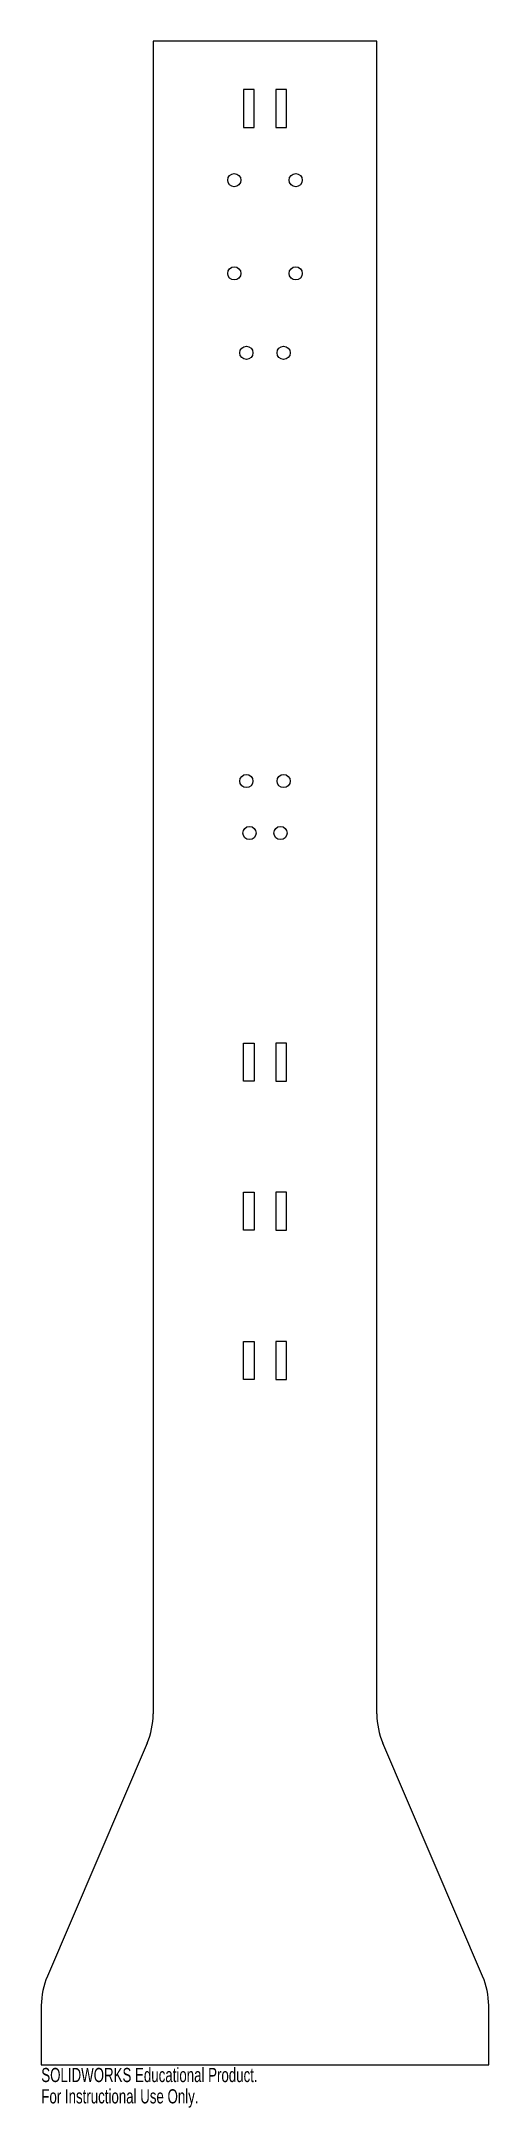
# Model space of a CAD drawing. Header units: inches. Extents: x -3 to 3, y -20.3 to 7.4.
import ezdxf

# ---------------------------------------------------------------- set-up
doc = ezdxf.new("R2010")
doc.units = ezdxf.units.IN
doc.header["$MEASUREMENT"] = 0
doc.styles.add('SLDTEXTSTYLE0', font='TXT', dxfattribs={"width": 0.7})

msp = doc.modelspace()

# ---------------------------------------------------------------- linework, layer by layer
at = {"color": 7, "linetype": 'Continuous', "lineweight": 25}
for p, q in [((1.5, 7.375), (-1.5, 7.375)), ((-1.5, 7.375), (-1.5, -15.045)), ((1.5, -15.045), (1.5, 7.375)), ((-0.287, 6.729), (-0.287, 6.219)), ((-0.147, 6.729), (-0.287, 6.729)), ((-0.147, 6.219), (-0.147, 6.729)), ((0.147, 6.729), (0.147, 6.219)), ((0.287, 6.729), (0.147, 6.729)), ((0.287, 6.219), (0.287, 6.729)), ((-0.287, 6.219), (-0.147, 6.219)), ((0.147, 6.219), (0.287, 6.219)), ((-0.287, -6.562), (-0.287, -6.053)), ((-0.287, -6.053), (-0.147, -6.053)), ((-0.147, -6.053), (-0.147, -6.562)), ((0.147, -6.053), (0.147, -6.562)), ((0.287, -6.053), (0.147, -6.053)), ((0.287, -6.562), (0.287, -6.053)), ((-0.147, -6.562), (-0.287, -6.562)), ((0.147, -6.562), (0.287, -6.562)), ((-0.287, -8.562), (-0.287, -8.053)), ((-0.287, -8.053), (-0.147, -8.053)), ((-0.147, -8.053), (-0.147, -8.562)), ((0.147, -8.053), (0.147, -8.562)), ((0.287, -8.053), (0.147, -8.053)), ((0.287, -8.562), (0.287, -8.053)), ((-0.147, -8.562), (-0.287, -8.562)), ((0.147, -8.562), (0.287, -8.562)), ((-0.287, -10.562), (-0.287, -10.053)), ((-0.287, -10.053), (-0.147, -10.053)), ((-0.147, -10.053), (-0.147, -10.562)), ((0.147, -10.053), (0.147, -10.562)), ((0.287, -10.053), (0.147, -10.053)), ((0.287, -10.562), (0.287, -10.053)), ((-0.147, -10.562), (-0.287, -10.562)), ((0.147, -10.562), (0.287, -10.562)), ((-1.581, -15.439), (-2.919, -18.561)), ((2.919, -18.561), (1.581, -15.439)), ((-3, -18.955), (-3, -19.75)), ((3, -19.75), (3, -18.955)), ((-3, -19.75), (3, -19.75))]:
    msp.add_line(p, q, dxfattribs=at)
for centre in [(-0.412, 5.515), (0.412, 5.515), (-0.412, 4.265), (0.412, 4.265), (-0.25, 3.2), (0.25, 3.2), (-0.25, -2.54), (0.25, -2.54), (-0.207, -3.237), (0.207, -3.237)]:
    msp.add_circle(centre, 0.0885, dxfattribs=at)
for centre, start, end in [((-2.5, -15.045), 336.8014, 0), ((2.5, -15.045), 180, 203.1986), ((-2, -18.955), 156.8014, 180), ((2, -18.955), 0, 23.1986)]:
    msp.add_arc(centre, 1, start, end, dxfattribs=at)

# ---------------------------------------------------------------- texts
at = {"color": 7, "linetype": 'Continuous', "char_height": 0.1903, "attachment_point": 1, "style": 'SLDTEXTSTYLE0'}
for s, insert in [('SOLIDWORKS Educational Product.', (-3, -19.79)), ('For Instructional Use Only.', (-3, -20.076))]:
    msp.add_mtext(s, dxfattribs=dict(at, insert=insert))

doc.saveas('drawing.dxf')
